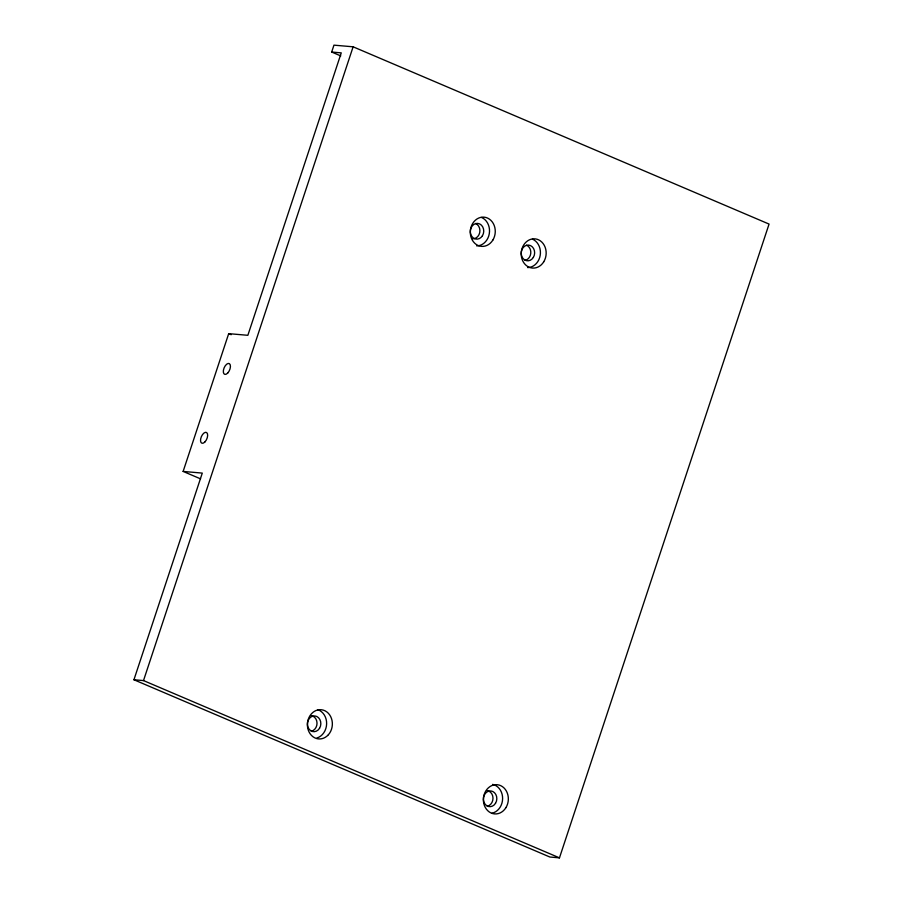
<?xml version="1.0" encoding="UTF-8"?>
<svg xmlns="http://www.w3.org/2000/svg" width="903" height="903" viewBox="0 0 903 903"><rect width="100%" height="100%" fill="white"/><g stroke="black" fill="none" stroke-linecap="round" stroke-linejoin="round"><path stroke-width="1.35" d="M183.128 471.434L228.696 333.647L247.851 335.306L341.255 52.871L331.683 52.035L333.952 45.15L353.118 46.809L769.063 224.079L559.465 857.85L549.882 857.026L133.937 679.756L202.283 473.093L183.128 471.434L200.579 478.861M133.937 679.756L143.509 680.58L353.118 46.809M331.683 52.035L340.747 55.907M228.696 333.647L231.179 334.72M143.509 680.58L559.465 857.85M526.551 245.21A7.879 6.705 -85 0 1 530.772 253.28A7.879 6.705 -85 0 1 525.106 260.369M475.644 223.515A7.879 6.705 -85 0 1 479.719 232.602A7.879 6.705 -85 0 1 472.45 238.764M311.05 715.639A7.879 6.705 -85 0 1 317.021 723.1A7.879 6.705 -85 0 1 311.309 731.227M487.033 790.633A7.879 6.705 -85 0 1 492.993 798.105A7.879 6.705 -85 0 1 487.293 806.221M317.766 709.679A14.662 12.473 -85 0 1 326.626 723.879A14.662 12.473 -85 0 1 316.964 737.977M492.575 784.38A14.662 12.473 -85 0 1 502.61 798.749A14.662 12.473 -85 0 1 491.988 813.219M481.581 217.476A14.662 12.473 -85 0 1 489.279 233.753A14.662 12.473 -85 0 1 476.728 245.898M532.488 239.171A14.662 12.473 -85 0 1 540.186 255.447A14.662 12.473 -85 0 1 527.623 267.593M533.334 257.445A7.879 6.705 -85 0 0 528.684 245.108A7.879 6.705 -85 0 0 521.776 256.305A7.879 6.705 -85 0 0 533.334 257.445M482.439 235.751A7.879 6.705 -85 0 0 477.777 223.413A7.879 6.705 -85 0 0 470.869 234.611A7.879 6.705 -85 0 0 482.439 235.751M319.538 728.303A7.879 6.705 -85 0 0 314.876 715.966A7.879 6.705 -85 0 0 307.979 727.163A7.879 6.705 -85 0 0 319.538 728.303M495.521 803.298A7.879 6.705 -85 0 0 490.86 790.96A7.879 6.705 -85 0 0 483.963 802.157A7.879 6.705 -85 0 0 495.521 803.298M328.421 734.715A14.662 12.473 -85 0 0 323.511 710.187A14.662 12.473 -85 0 0 307.709 728.021A14.662 12.473 -85 0 0 328.421 734.715M505.917 807.654A14.662 12.473 -85 0 0 497.248 784.707A14.662 12.473 -85 0 0 484.414 805.544A14.662 12.473 -85 0 0 505.917 807.654M492.835 240.108A14.662 12.473 -85 0 0 484.166 217.16A14.662 12.473 -85 0 0 471.321 237.986A14.662 12.473 -85 0 0 492.835 240.108M543.741 261.802A14.662 12.473 -85 0 0 535.073 238.855A14.662 12.473 -85 0 0 522.227 259.68A14.662 12.473 -85 0 0 543.741 261.802M227.759 373.007A5.858 2.969 -66.9 0 0 229.43 363.672A5.858 2.969 -66.9 0 0 223.447 370.095A5.858 2.969 -66.9 0 0 227.759 373.007M204.97 441.894A5.858 2.969 -66.9 0 0 206.652 432.56A5.858 2.969 -66.9 0 0 200.658 438.982A5.858 2.969 -66.9 0 0 204.97 441.894"/></g></svg>
